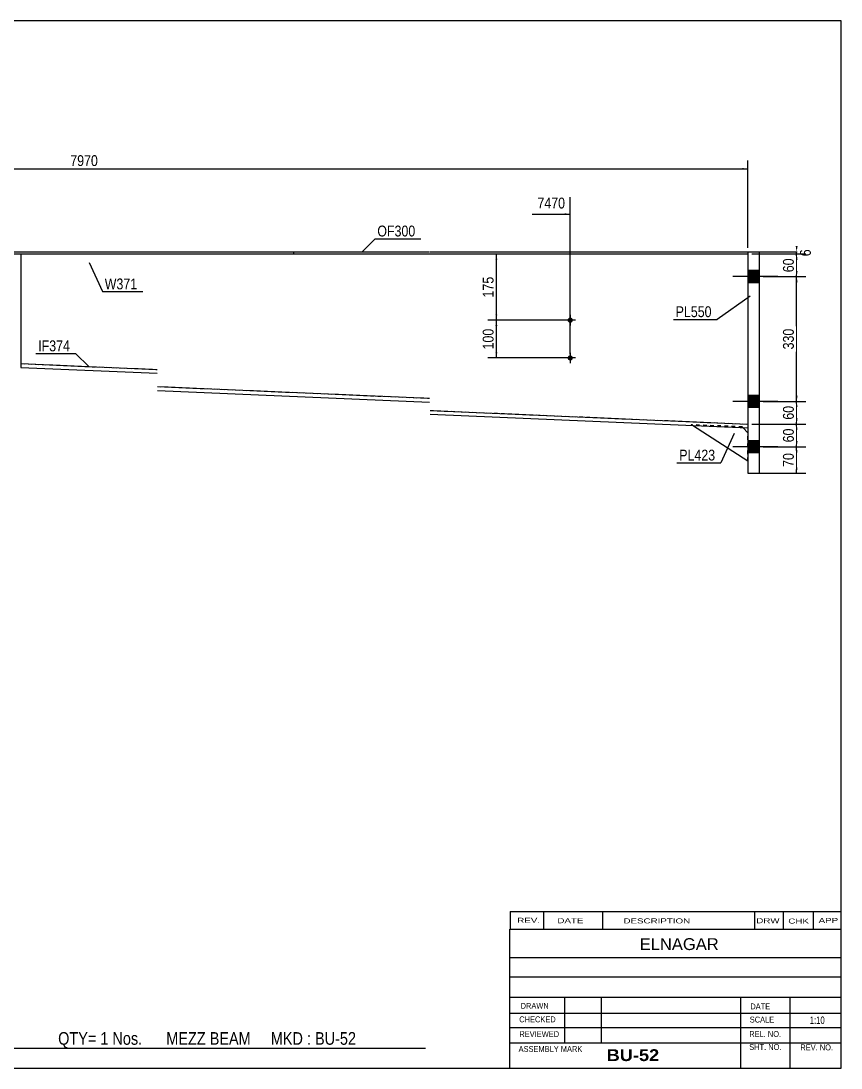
# Model space of a CAD drawing. Header units: millimetres. Extents: x -30 to 373, y -193 to 84.
# Drawn here: x 155.9 to 372.8, y -192.9 to 84.1 of the extents above; entities that cross this region are included whole.
import ezdxf

# ---------------------------------------------------------------- set-up
doc = ezdxf.new("R2010")
doc.units = ezdxf.units.MM
doc.linetypes.add('DXK_LINE_DOT1', pattern=[1.8814, 0.9407, -0.9407])
doc.styles.add('Arial', font='ARIAL.TTF', dxfattribs={"height": 0.2})
doc.styles.add('Arial Bold', font='ARIALBD.TTF', dxfattribs={"height": 0.2})
doc.styles.add('Arial Narrow', font='ARIALN.TTF', dxfattribs={"height": 0.2})

# ---------------------------------------------------------------- blocks, each defined once
blk = doc.blocks.new('Unknown-629104295-1211')
at = {"color": 5, "linetype": 'Continuous'}
for p, q in [((372.82, 84.15), (-27.18, 84.15)), ((-27.18, 84.15), (-27.18, -192.85)), ((372.82, -192.85), (372.82, 84.15)), ((-27.18, -192.85), (372.82, -192.85))]:
    blk.add_line(p, q, dxfattribs=at)
at = {"color": 174, "linetype": 'Continuous', "style": 'Arial'}
blk.add_text('Tekla structures', height=1.9102, rotation=90, dxfattribs=at).set_placement((-27.68, -192.35))
blk = doc.blocks.new('Part-629104295-1257 - 1232')
at = {"color": 2, "linetype": 'Continuous'}
for p, q in [((0, 23.1), (0, 22.5)), ((0, 23.1), (50.99, 23.1)), ((0, 22.5), (50.99, 22.5)), ((51.09, 23.1), (191.9, 23.1)), ((51.09, 22.5), (191.9, 22.5)), ((192, 23.1), (228, 23.1)), ((192, 22.5), (228, 22.5)), ((228, 23.1), (228, 22.5))]:
    blk.add_line(p, q, dxfattribs=at)
blk = doc.blocks.new('Part-629104295-1301 - 1232')
at = {"color": 2, "linetype": 'Continuous'}
for p, q in [((228, 23.1), (228, 22.5)), ((228, 23.1), (264, 23.1)), ((228, 22.5), (264, 22.5)), ((264.1, 23.1), (348.19, 23.1)), ((264.1, 22.5), (348.19, 22.5)), ((348.19, 23.1), (348.19, 22.5))]:
    blk.add_line(p, q, dxfattribs=at)
blk = doc.blocks.new('Part-629104295-1323 - 1232')
at = {"color": 2, "linetype": 'Continuous'}
blk.add_line((155.9, 22.5), (155.9, -6.5), dxfattribs=at)
at = {"color": 7, "linetype": 'DXK_LINE_DOT1'}
for p, q in [((155.9, 22.5), (191.9, 22.5)), ((192, 22.5), (264, 22.5)), ((264.1, 22.5), (348.19, 22.5)), ((348.19, 22.5), (348.19, -22.5)), ((155.9, -6.5), (191.9, -8.05)), ((192, -12.56), (264, -15.66)), ((264.1, -18.88), (348.19, -22.5))]:
    blk.add_line(p, q, dxfattribs=at)
blk = doc.blocks.new('Part-629104295-1372 - 1232')
at = {"color": 2, "linetype": 'Continuous'}
for p, q in [((155.9, -6.5), (155.85, -7.5)), ((155.85, -7.5), (191.9, -9.05)), ((155.9, -6.5), (191.9, -8.05)), ((192, -12.56), (264, -15.66)), ((192, -13.57), (264, -16.66)), ((264.1, -18.88), (348.19, -22.5)), ((264.1, -19.88), (348.15, -23.5)), ((348.19, -22.5), (348.15, -23.5))]:
    blk.add_line(p, q, dxfattribs=at)
blk = doc.blocks.new('Part-629104295-1394 - 1232')
at = {"color": 2, "linetype": 'Continuous'}
for p, q in [((348.19, 23.1), (351.19, 23.1)), ((348.19, 23.1), (348.19, -35.5)), ((351.19, 23.1), (351.19, -35.5)), ((348.19, -35.5), (351.19, -35.5))]:
    blk.add_line(p, q, dxfattribs=at)
blk = doc.blocks.new('Part-629104295-1416 - 1232')
at = {"color": 7, "linetype": 'DXK_LINE_DOT1'}
for p, q in [((346.69, -23.24), (333.21, -22.66)), ((333.54, -22.87), (333.21, -22.66)), ((346.89, -23.45), (346.69, -23.24)), ((348.19, -32.3), (348.19, -24.8))]:
    blk.add_line(p, q, dxfattribs=at)
at = {"color": 2, "linetype": 'Continuous'}
for p, q in [((348.19, -32.3), (333.54, -22.87)), ((348.19, -24.8), (346.89, -23.45))]:
    blk.add_line(p, q, dxfattribs=at)
blk = doc.blocks.new('Bolt-629104295-1444 - 1232')
at = {"linetype": 'Continuous'}
for points in [[(348.19, 18.1), (348.19, 14.9), (351.19, 14.9), (351.19, 18.1)], [(348.19, 18.1), (348.19, 14.9), (351.19, 14.9), (351.19, 18.1)], [(348.19, -14.9), (348.19, -18.1), (351.19, -18.1), (351.19, -14.9)], [(348.19, -14.9), (348.19, -18.1), (351.19, -18.1), (351.19, -14.9)], [(348.19, -26.9), (348.19, -30.1), (351.19, -30.1), (351.19, -26.9)], [(348.19, -26.9), (348.19, -30.1), (351.19, -30.1), (351.19, -26.9)]]:
    blk.add_hatch(color=3, dxfattribs=at).paths.add_polyline_path(points)
at = {"color": 3, "linetype": 'Continuous'}
for p, q in [((351.19, 18.1), (348.19, 18.1)), ((351.19, 18.1), (348.19, 18.1)), ((356.09, 16.5), (344.19, 16.5)), ((356.09, 16.5), (344.19, 16.5)), ((351.19, 14.9), (348.19, 14.9)), ((351.19, 14.9), (348.19, 14.9)), ((356.09, -16.5), (344.19, -16.5)), ((356.09, -16.5), (344.19, -16.5)), ((351.19, -14.9), (348.19, -14.9)), ((351.19, -14.9), (348.19, -14.9)), ((351.19, -18.1), (348.19, -18.1)), ((351.19, -18.1), (348.19, -18.1)), ((351.19, -26.9), (348.19, -26.9)), ((351.19, -26.9), (348.19, -26.9)), ((356.09, -28.5), (344.19, -28.5)), ((356.09, -28.5), (344.19, -28.5)), ((351.19, -30.1), (348.19, -30.1)), ((351.19, -30.1), (348.19, -30.1))]:
    blk.add_line(p, q, dxfattribs=at)
blk = doc.blocks.new('Bolt-629104295-1446 - 1232')
at = {"linetype": 'Continuous'}
for points in [[(301.89, 4.99, -1), (300.49, 4.99, -1)], [(301.89, -5.01, -1), (300.49, -5.01, -1)]]:
    blk.add_hatch(color=3, dxfattribs=at).paths.add_polyline_path(points)
at = {"color": 3, "linetype": 'Continuous'}
for p, q in [((301.19, 6.39), (301.19, 3.59)), ((302.59, 4.99), (299.79, 4.99)), ((302.59, -5.01), (299.79, -5.01)), ((301.19, -3.61), (301.19, -6.41))]:
    blk.add_line(p, q, dxfattribs=at)
blk = doc.blocks.new('StraightDimension-629104295-1489 - 1232')
at = {"linetype": 'Continuous'}
for points in [[(-1.5, 44.77), (-3, 45.02), (-1.5, 45.27)], [(346.69, 45.27), (348.19, 45.02), (346.69, 44.77)]]:
    blk.add_hatch(color=7, dxfattribs=at).paths.add_polyline_path(points)
at = {"color": 7, "linetype": 'Continuous'}
for p, q in [((-3, 24.1), (-3, 47.27)), ((348.19, 24.1), (348.19, 47.27)), ((-3, 45.02), (348.19, 45.02))]:
    blk.add_line(p, q, dxfattribs=at)
at = {"color": 0}
blk.add_wipeout([(176.85, 45.17), (176.85, 49.37), (168.34, 49.37), (168.34, 45.17)], dxfattribs=at)
at = {"color": 3, "style": 'Arial Narrow'}
blk.add_text('7970', height=2.863, dxfattribs=at).set_placement((168.94, 45.77))
blk = doc.blocks.new('StraightDimension-629104295-1618 - 1232')
at = {"linetype": 'Continuous'}
for points in [[(360.82, -24), (361.07, -22.5), (361.32, -24)], [(361.32, -27), (361.07, -28.5), (360.82, -27)]]:
    blk.add_hatch(color=7, dxfattribs=at).paths.add_polyline_path(points)
at = {"color": 7, "linetype": 'Continuous'}
for p, q in [((349.19, -22.5), (363.47, -22.5)), ((361.07, -28.5), (361.07, -22.5)), ((352.19, -28.5), (363.47, -28.5))]:
    blk.add_line(p, q, dxfattribs=at)
at = {"color": 0}
blk.add_wipeout([(360.92, -23.07), (356.72, -23.07), (356.72, -27.93), (360.92, -27.93)], dxfattribs=at)
at = {"color": 3, "style": 'Arial Narrow'}
blk.add_text('60', height=2.863, rotation=90.0002, dxfattribs=at).set_placement((360.32, -27.33))
blk = doc.blocks.new('StraightDimension-629104295-1480 - 1232')
at = {"linetype": 'Continuous'}
for points in [[(281.4, 21), (281.65, 22.5), (281.9, 21)], [(281.9, 6.49), (281.65, 4.99), (281.4, 6.49)]]:
    blk.add_hatch(color=7, dxfattribs=at).paths.add_polyline_path(points)
at = {"color": 7, "linetype": 'Continuous'}
for p, q in [((156.9, 22.5), (284.05, 22.5)), ((281.65, 4.99), (281.65, 22.5)), ((300.19, 4.99), (279.4, 4.99))]:
    blk.add_line(p, q, dxfattribs=at)
at = {"color": 0}
blk.add_wipeout([(281.5, 17.09), (277.3, 17.09), (277.3, 10.4), (281.5, 10.4)], dxfattribs=at)
at = {"color": 3, "style": 'Arial Narrow'}
blk.add_text('175', height=2.863, rotation=90.0002, dxfattribs=at).set_placement((280.9, 11))
blk = doc.blocks.new('StraightDimension-629104295-1596 - 1232')
at = {"linetype": 'Continuous'}
for points in [[(360.82, 15), (361.07, 16.5), (361.32, 15)], [(361.32, -15), (361.07, -16.5), (360.82, -15)]]:
    blk.add_hatch(color=7, dxfattribs=at).paths.add_polyline_path(points)
at = {"color": 7, "linetype": 'Continuous'}
for p, q in [((352.19, 16.5), (363.47, 16.5)), ((361.07, -16.5), (361.07, 16.5)), ((352.19, -16.5), (363.47, -16.5))]:
    blk.add_line(p, q, dxfattribs=at)
at = {"color": 0}
blk.add_wipeout([(360.92, 3.34), (356.72, 3.34), (356.72, -3.34), (360.92, -3.34)], dxfattribs=at)
at = {"color": 3, "style": 'Arial Narrow'}
blk.add_text('330', height=2.863, rotation=90.0002, dxfattribs=at).set_placement((360.32, -2.74))
blk = doc.blocks.new('StraightDimension-629104295-1465 - 1232')
at = {"linetype": 'Continuous'}
for points in [[(281.4, 3.49), (281.65, 4.99), (281.9, 3.49)], [(281.9, -3.51), (281.65, -5.01), (281.4, -3.51)]]:
    blk.add_hatch(color=7, dxfattribs=at).paths.add_polyline_path(points)
at = {"color": 7, "linetype": 'Continuous'}
for p, q in [((300.19, 4.99), (279.4, 4.99)), ((281.65, -5.01), (281.65, 4.99)), ((300.19, -5.01), (279.4, -5.01))]:
    blk.add_line(p, q, dxfattribs=at)
at = {"color": 0}
blk.add_wipeout([(281.5, 3.33), (277.3, 3.33), (277.3, -3.35), (281.5, -3.35)], dxfattribs=at)
at = {"color": 3, "style": 'Arial Narrow'}
blk.add_text('100', height=2.863, rotation=90.0002, dxfattribs=at).set_placement((280.9, -2.75))
blk = doc.blocks.new('StraightDimension-629104295-1568 - 1232')
at = {"linetype": 'Continuous'}
for points in [[(360.82, -30), (361.07, -28.5), (361.32, -30)], [(361.32, -34), (361.07, -35.5), (360.82, -34)]]:
    blk.add_hatch(color=7, dxfattribs=at).paths.add_polyline_path(points)
at = {"color": 7, "linetype": 'Continuous'}
for p, q in [((352.19, -28.5), (363.47, -28.5)), ((361.07, -35.5), (361.07, -28.5)), ((349.19, -35.5), (363.47, -35.5))]:
    blk.add_line(p, q, dxfattribs=at)
at = {"color": 0}
blk.add_wipeout([(360.92, -29.57), (356.72, -29.57), (356.72, -34.43), (360.92, -34.43)], dxfattribs=at)
at = {"color": 3, "style": 'Arial Narrow'}
blk.add_text('70', height=2.863, rotation=90.0002, dxfattribs=at).set_placement((360.32, -33.83))
blk = doc.blocks.new('StraightDimension-629104295-1578 - 1232')
at = {"linetype": 'Continuous'}
for points in [[(361.32, 24.6), (361.07, 23.1), (360.82, 24.6)], [(360.82, 21), (361.07, 22.5), (361.32, 21)]]:
    blk.add_hatch(color=7, dxfattribs=at).paths.add_polyline_path(points)
at = {"color": 7, "linetype": 'Continuous'}
for p, q in [((349.19, 23.1), (363.32, 23.1)), ((349.19, 22.5), (363.32, 22.5)), ((361.07, 22.5), (361.07, 23.1))]:
    blk.add_line(p, q, dxfattribs=at)
at = {"color": 0}
blk.add_wipeout([(365.42, 24.31), (361.22, 24.31), (361.22, 21.29), (365.42, 21.29)], dxfattribs=at)
at = {"color": 3, "style": 'Arial Narrow'}
blk.add_text('6', height=2.86, rotation=90.0002, dxfattribs=at).set_placement((364.82, 21.89))
blk = doc.blocks.new('StraightDimension-629104295-1587 - 1232')
at = {"linetype": 'Continuous'}
for points in [[(360.82, 21), (361.07, 22.5), (361.32, 21)], [(361.32, 18), (361.07, 16.5), (360.82, 18)]]:
    blk.add_hatch(color=7, dxfattribs=at).paths.add_polyline_path(points)
at = {"color": 7, "linetype": 'Continuous'}
for p, q in [((349.19, 22.5), (363.47, 22.5)), ((361.07, 16.5), (361.07, 22.5)), ((352.19, 16.5), (363.47, 16.5))]:
    blk.add_line(p, q, dxfattribs=at)
at = {"color": 0}
blk.add_wipeout([(360.92, 21.93), (356.72, 21.93), (356.72, 17.07), (360.92, 17.07)], dxfattribs=at)
at = {"color": 3, "style": 'Arial Narrow'}
blk.add_text('60', height=2.863, rotation=90.0002, dxfattribs=at).set_placement((360.32, 17.67))
blk = doc.blocks.new('StraightDimension-629104295-1609 - 1232')
at = {"linetype": 'Continuous'}
for points in [[(360.82, -18), (361.07, -16.5), (361.32, -18)], [(361.32, -21), (361.07, -22.5), (360.82, -21)]]:
    blk.add_hatch(color=7, dxfattribs=at).paths.add_polyline_path(points)
at = {"color": 7, "linetype": 'Continuous'}
for p, q in [((352.19, -16.5), (363.47, -16.5)), ((361.07, -22.5), (361.07, -16.5)), ((349.19, -22.5), (363.47, -22.5))]:
    blk.add_line(p, q, dxfattribs=at)
at = {"color": 0}
blk.add_wipeout([(360.92, -17.07), (356.72, -17.07), (356.72, -21.93), (360.92, -21.93)], dxfattribs=at)
at = {"color": 3, "style": 'Arial Narrow'}
blk.add_text('60', height=2.863, rotation=90.0002, dxfattribs=at).set_placement((360.32, -21.33))
blk = doc.blocks.new('StraightDimension-629104295-4469 - 1232')
at = {"linetype": 'Continuous'}
blk.add_hatch(color=7, dxfattribs=at).paths.add_polyline_path([(299.69, 33.29), (301.19, 33.04), (299.69, 32.79)])
at = {"color": 7, "linetype": 'Continuous'}
for p, q in [((301.19, -4.01), (301.19, 37.54)), ((291.13, 33.04), (301.19, 33.04))]:
    blk.add_line(p, q, dxfattribs=at)
at = {"color": 0}
blk.add_wipeout([(300.42, 33.94), (300.42, 38.14), (291.91, 38.14), (291.91, 33.94)], dxfattribs=at)
at = {"color": 3, "style": 'Arial Narrow'}
blk.add_text('7470', height=2.863, dxfattribs=at).set_placement((292.51, 34.54))
blk = doc.blocks.new('CBS_CALLOFF-629104295-4895')
at = {"color": 7, "linetype": 'Continuous'}
blk.add_line((146.7, -187.58), (262.93, -187.6), dxfattribs=at)
at = {"color": 3, "linetype": 'Continuous', "style": 'Arial Narrow'}
blk.add_text('QTY= 1 Nos.      MEZZ BEAM     MKD : BU-52', height=3.3405, dxfattribs=at).set_placement((165.73, -186.69))
blk = doc.blocks.new('CBS_NAME_BLOG-629104295-4896')
at = {"color": 7, "linetype": 'Continuous'}
for p, q in [((285.23, -192.81), (285.22, -156.1)), ((285.23, -156.1), (372.74, -156.1)), ((285.23, -163.64), (372.74, -163.64)), ((285.3, -168.69), (372.82, -168.69)), ((285.23, -174.06), (372.74, -174.06)), ((299.75, -186.17), (299.75, -174.07)), ((309.43, -186.15), (309.43, -174.08)), ((346.35, -192.81), (346.35, -174.08)), ((359.4, -192.81), (359.4, -174.07)), ((285.23, -178.36), (372.82, -178.34)), ((285.23, -182.11), (372.74, -182.11)), ((285.23, -186.15), (372.74, -186.15)), ((285.23, -192.85), (372.82, -192.85))]:
    blk.add_line(p, q, dxfattribs=at)
at = {"color": 3, "linetype": 'Continuous', "style": 'Arial'}
blk.add_text('ELNAGAR', height=3.133, dxfattribs=at).set_placement((319.55, -161.63))
at = {"color": 3, "linetype": 'Continuous'}
for s, height, style, width, p in [('DRAWN', 1.566, 'Arial', 0.9, (288.06, -177.17)), ('DATE', 1.566, 'Arial', 0.9, (348.82, -177.33)), ('CHECKED', 1.566, 'Arial', 0.9, (287.71, -180.75)), ('SCALE', 1.566, 'Arial', 0.9, (348.67, -180.81)), ('1:10', 1.957, 'Arial Narrow', 0.9, (364.56, -181.17)), ('REVIEWED', 1.566, 'Arial', 0.9, (287.74, -184.66)), ('REL. NO.', 1.566, 'Arial', 0.9, (348.53, -184.62)), ('ASSEMBLY MARK', 1.5663, 'Arial', 0.9, (287.53, -188.59)), ('BU-52', 3.131, 'Arial Bold', 1.1, (310.81, -191)), ('SHT. NO.', 1.566, 'Arial', 0.9, (348.53, -188.08)), ('REV. NO.', 1.566, 'Arial', 0.9, (362.05, -188.17))]:
    blk.add_text(s, height=height, dxfattribs=dict(at, style=style, width=width)).set_placement(p)
blk = doc.blocks.new('CBS_REVISION-629104295-4897')
at = {"color": 7, "linetype": 'Continuous'}
for p, q in [((285.31, -151.47), (372.81, -151.47)), ((285.31, -151.47), (285.31, -156.1)), ((294.11, -151.47), (294.11, -156.1)), ((309.7, -151.47), (309.7, -156.04)), ((349.96, -151.47), (349.96, -156.1)), ((357.5, -151.47), (357.5, -156.1)), ((365.45, -151.47), (365.45, -156.1)), ((285.31, -156.1), (372.81, -156.1))]:
    blk.add_line(p, q, dxfattribs=at)
at = {"color": 7, "style": 'Arial Narrow', "width": 1.7}
for s, height, p in [('REV.', 1.326, (287.17, -154.43)), ('DATE', 1.326, (297.79, -154.54)), ('DESCRIPTION', 1.3257, (315.27, -154.59)), ('DRW', 1.326, (350.39, -154.54)), ('CHK', 1.326, (358.87, -154.63)), ('APP', 1.326, (366.88, -154.47))]:
    blk.add_text(s, height=height, dxfattribs=at).set_placement(p)
blk = doc.blocks.new('Mark-629104295-1297 - 1232')
at = {"color": 0}
blk.add_wipeout([(260.21, 27.14), (260.21, 30.14), (250.16, 30.14), (250.16, 27.14)], dxfattribs=at)
blk.add_wipeout([(260.21, 27.14), (260.21, 30.14), (250.16, 30.14), (250.16, 27.14)], dxfattribs=at)
at = {"color": 7, "linetype": 'Continuous'}
for p, q in [((246.02, 23), (249.56, 26.54)), ((249.56, 26.54), (261.71, 26.54))]:
    blk.add_line(p, q, dxfattribs=at)
at = {"color": 3, "style": 'Arial Narrow'}
blk.add_text('OF300', height=2.863, dxfattribs=at).set_placement((250.16, 27.14))
blk = doc.blocks.new('Mark-629104295-1319 - 1232')
at = {"color": 0}
blk.add_wipeout([(186.64, 13.15), (186.64, 16.15), (178.06, 16.15), (178.06, 13.15)], dxfattribs=at)
blk.add_wipeout([(186.64, 13.15), (186.64, 16.15), (178.06, 16.15), (178.06, 13.15)], dxfattribs=at)
at = {"color": 7, "linetype": 'Continuous'}
for p, q in [((173.92, 20.28), (177.46, 12.55)), ((177.46, 12.55), (188.14, 12.55))]:
    blk.add_line(p, q, dxfattribs=at)
at = {"color": 3, "style": 'Arial Narrow'}
blk.add_text('W371', height=2.863, dxfattribs=at).set_placement((178.06, 13.15))
blk = doc.blocks.new('Mark-629104295-1368 - 1232')
at = {"color": 7, "linetype": 'Continuous'}
blk.add_line((173.9, -7.37), (170.36, -3.83), dxfattribs=at)
at = {"color": 0}
blk.add_wipeout([(168.86, -3.23), (168.86, -0.23), (160.46, -0.23), (160.46, -3.23)], dxfattribs=at)
blk.add_wipeout([(168.86, -3.23), (168.86, -0.23), (160.46, -0.23), (160.46, -3.23)], dxfattribs=at)
at = {"color": 7, "linetype": 'Continuous'}
blk.add_line((159.86, -3.83), (170.36, -3.83), dxfattribs=at)
at = {"color": 3, "style": 'Arial Narrow'}
blk.add_text('IF374', height=2.863, dxfattribs=at).set_placement((160.46, -3.23))
blk = doc.blocks.new('Mark-629104295-1390 - 1232')
at = {"color": 7, "linetype": 'Continuous'}
blk.add_line((348.82, 11.35), (340.07, 5.2), dxfattribs=at)
at = {"color": 0}
blk.add_wipeout([(338.57, 5.8), (338.57, 8.8), (329.07, 8.8), (329.07, 5.8)], dxfattribs=at)
blk.add_wipeout([(338.57, 5.8), (338.57, 8.8), (329.07, 8.8), (329.07, 5.8)], dxfattribs=at)
at = {"color": 7, "linetype": 'Continuous'}
blk.add_line((328.47, 5.2), (340.07, 5.2), dxfattribs=at)
at = {"color": 3, "style": 'Arial Narrow'}
blk.add_text('PL550', height=2.863, dxfattribs=at).set_placement((329.07, 5.8))
blk = doc.blocks.new('Mark-629104295-1412 - 1232')
at = {"color": 7, "linetype": 'Continuous'}
blk.add_line((344.56, -25), (341.03, -32.74), dxfattribs=at)
at = {"color": 0}
blk.add_wipeout([(339.53, -32.14), (339.53, -29.14), (330.02, -29.14), (330.02, -32.14)], dxfattribs=at)
blk.add_wipeout([(339.53, -32.14), (339.53, -29.14), (330.02, -29.14), (330.02, -32.14)], dxfattribs=at)
at = {"color": 7, "linetype": 'Continuous'}
blk.add_line((329.42, -32.74), (341.03, -32.74), dxfattribs=at)
at = {"color": 3, "style": 'Arial Narrow'}
blk.add_text('PL423', height=2.863, dxfattribs=at).set_placement((330.02, -32.14))

msp = doc.modelspace()

# ---------------------------------------------------------------- block references
for name in ['Unknown-629104295-1211', 'Part-629104295-1257 - 1232', 'Part-629104295-1323 - 1232', 'Part-629104295-1301 - 1232', 'Part-629104295-1394 - 1232', 'Bolt-629104295-1444 - 1232', 'Bolt-629104295-1446 - 1232', 'Part-629104295-1372 - 1232', 'Part-629104295-1416 - 1232', 'CBS_REVISION-629104295-4897', 'CBS_NAME_BLOG-629104295-4896', 'CBS_CALLOFF-629104295-4895']:
    msp.add_blockref(name, (0, 0))

# ---------------------------------------------------------------- next in the draw order: block references
for name in ['StraightDimension-629104295-1489 - 1232', 'StraightDimension-629104295-1480 - 1232', 'StraightDimension-629104295-1596 - 1232', 'Mark-629104295-1390 - 1232', 'Mark-629104295-1368 - 1232', 'StraightDimension-629104295-1618 - 1232', 'Mark-629104295-1412 - 1232']:
    msp.add_blockref(name, (0, 0))

# ---------------------------------------------------------------- next in the draw order: block references
for name in ['Mark-629104295-1297 - 1232', 'StraightDimension-629104295-1578 - 1232', 'Mark-629104295-1319 - 1232', 'StraightDimension-629104295-1465 - 1232', 'StraightDimension-629104295-1609 - 1232', 'StraightDimension-629104295-1568 - 1232']:
    msp.add_blockref(name, (0, 0))

# ---------------------------------------------------------------- next in the draw order: block references
for name in ['StraightDimension-629104295-4469 - 1232', 'StraightDimension-629104295-1587 - 1232']:
    msp.add_blockref(name, (0, 0))

doc.saveas('drawing.dxf')
